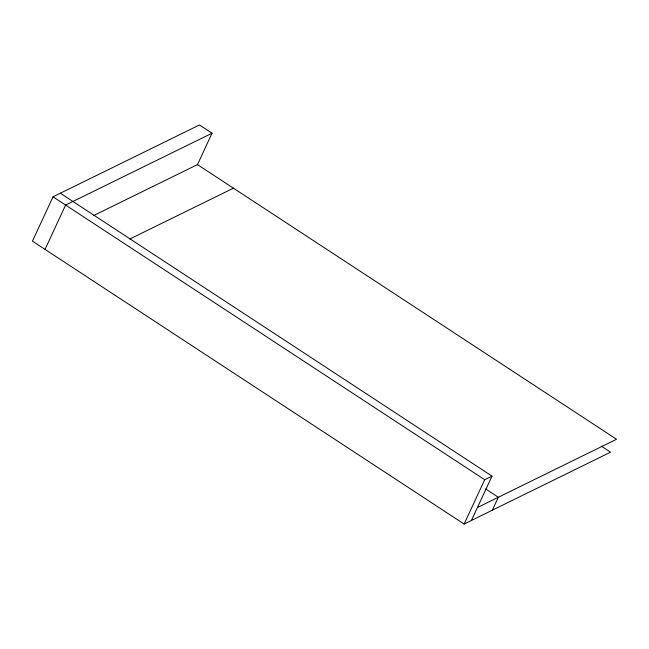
<?xml version="1.0" encoding="UTF-8"?>
<svg xmlns="http://www.w3.org/2000/svg" width="649" height="649" viewBox="0 0 649 649"><rect width="100%" height="100%" fill="white"/><g stroke="black" fill="none" stroke-linecap="round" stroke-linejoin="round"><path stroke-width="0.97" d="M197.353 164.87L212.053 133.207L199.462 124.957L53.023 196.809L32.45 241.136L464.116 524.043L610.547 452.191L601.234 446.082M45.041 249.386L65.614 205.06L212.053 133.207M464.116 524.043L484.689 479.725L492.007 476.131L60.349 193.215M471.434 520.449L492.007 476.131M492.356 510.187L498.359 497.256L485.639 488.924M93.821 215.468L197.474 164.603L616.55 439.259L477.437 507.526M129.8 239.035L233.445 188.178M53.023 196.809L484.689 479.725"/></g></svg>
